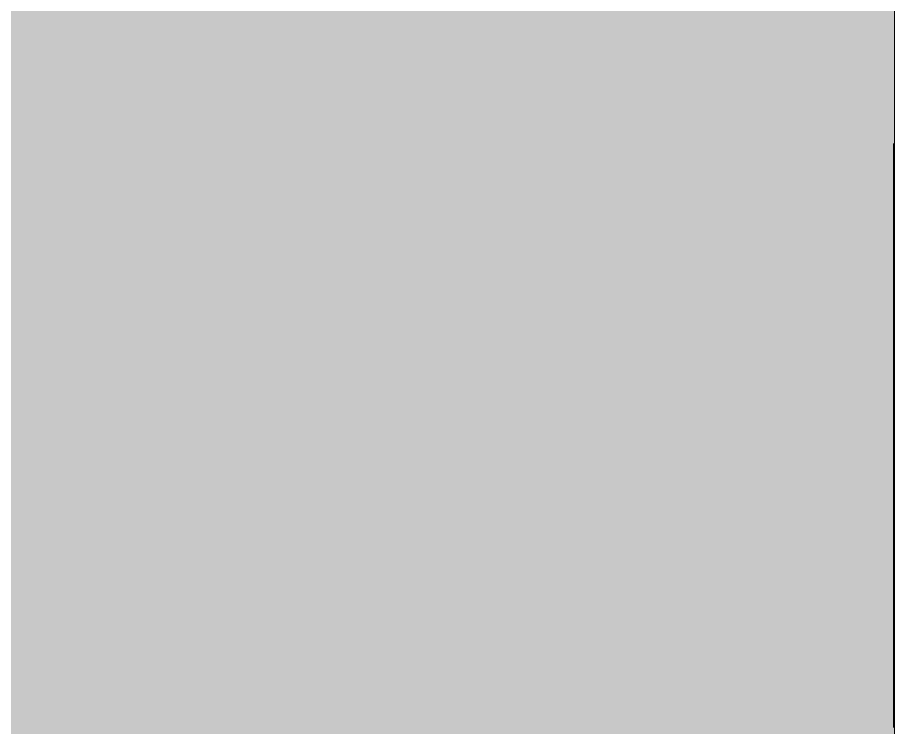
# Model space of a CAD drawing. Header units: millimetres. Extents: x -3817 to 677485, y -22715 to 103890.
# Drawn here: x -312.08 to -305.47, y -19542.74 to -19537.39 of the extents above; entities that cross this region are included whole.
import ezdxf

# ---------------------------------------------------------------- set-up
doc = ezdxf.new("R2010")
doc.units = ezdxf.units.MM
doc.layers.add('PDF _Геометрия', color=7, linetype='Continuous', true_color=0x1d1d1d)
doc.layers.add('PDF _Сплошная заливка', color=7, linetype='Continuous', true_color=0xffffff)

msp = doc.modelspace()

# ---------------------------------------------------------------- hatches: boundary and pattern name
at = {"layer": 'PDF _Сплошная заливка', "transparency": 33554559}
h = msp.add_hatch(color=256, dxfattribs=at)
h.paths.add_polyline_path([(-345.78, -19602.5344), (-305.4665, -19602.5344), (-305.4665, -19522.1436), (-321.3399, -19522.1436), (-321.4108, -19521.6416), (-332.749, -19521.6416), (-332.749, -19522.1436), (-348.7721, -19522.1436), (-348.7721, -19563.087), (-349.087, -19563.087), (-349.087, -19599.7688), (-345.78, -19599.7763), (-345.78, -19601.8635)], flags=0)
h.paths.add_polyline_path([(-332.3553, -19520.4054), (-321.3399, -19520.4054), (-321.4108, -19520.2539), (-332.749, -19520.2539), (-332.749, -19520.4054), (-332.434, -19520.4054)], flags=0)

# ---------------------------------------------------------------- linework, layer by layer
at = {"layer": 'PDF _Геометрия', "color": 253, "lineweight": 9, "true_color": 0xaaaaaa}
msp.add_lwpolyline([(-349.087, -19563.087), (-349.087, -19599.7688), (-345.78, -19599.7688), (-345.78, -19602.5344), (-318.0645, -19602.5344), (-305.4665, -19602.5344), (-305.4665, -19522.1436), (-321.3399, -19522.1436), (-321.3399, -19521.6416)], dxfattribs=at)
at = {"layer": 'PDF _Геометрия', "color": 7, "lineweight": 9}
msp.add_lwpolyline([(-305.4743, -19539.5676), (-305.4743, -19539.6601), (-305.4743, -19539.7535), (-305.4743, -19539.8468), (-305.4743, -19539.9389), (-305.4743, -19540.0287), (-305.4743, -19540.1149), (-305.4743, -19540.1965), (-305.4743, -19540.2725), (-305.4743, -19540.3416), (-305.4743, -19540.4028), (-305.4743, -19540.455), (-305.4743, -19540.4969), (-305.4743, -19540.5275), (-305.4743, -19542.1775), (-305.4743, -19542.1366), (-305.4743, -19542.0741), (-305.4743, -19541.9944), (-305.4743, -19541.902), (-305.4743, -19541.8012), (-305.4743, -19541.6965), (-305.4743, -19541.5923), (-305.4743, -19541.4931), (-305.4743, -19541.4031), (-305.4743, -19541.3268), (-305.4743, -19541.2688), (-305.4743, -19541.2332), (-305.4743, -19541.093), (-305.4743, -19540.9422), (-305.4743, -19540.7836), (-305.4743, -19540.6204), (-305.4743, -19540.4556), (-305.4743, -19540.2923), (-305.4743, -19540.1333), (-305.4743, -19539.982), (-305.4743, -19539.8412), (-305.4743, -19539.714), (-305.4743, -19539.5698), (-305.4743, -19539.4232), (-305.4743, -19539.2761), (-305.4743, -19539.1299), (-305.4743, -19538.9638), (-305.4743, -19538.8135), (-305.4743, -19538.6772), (-305.4743, -19538.5535), (-305.4743, -19538.4406), (-305.4743, -19538.337), (-305.4743, -19538.4406), (-305.4743, -19538.5535), (-305.4743, -19538.6772), (-305.4743, -19538.8135), (-305.4743, -19538.9638), (-305.4743, -19539.1299), (-305.4743, -19539.2761), (-305.4743, -19539.4232), (-305.4743, -19539.5698), (-305.4743, -19539.714), (-305.4743, -19539.8412), (-305.4743, -19539.982), (-305.4743, -19540.1333), (-305.4743, -19540.2923), (-305.4743, -19540.4556), (-305.4743, -19540.6204), (-305.4743, -19540.7836), (-305.4743, -19540.9422), (-305.4743, -19541.093), (-305.4743, -19541.2332), (-305.4743, -19541.2336), (-305.4743, -19541.234), (-305.4743, -19541.2344), (-305.4743, -19541.2348), (-305.4743, -19541.2352), (-305.4743, -19541.2356), (-305.4743, -19541.2361), (-305.4743, -19541.2366), (-305.4743, -19541.237), (-305.4743, -19541.2375), (-305.4743, -19541.2379), (-305.4743, -19541.2384), (-305.4743, -19541.2388), (-305.4743, -19541.2394), (-305.4743, -19541.2399), (-305.4743, -19541.2404), (-305.4743, -19541.2409), (-305.4743, -19541.2414), (-305.4743, -19541.2419), (-305.4743, -19541.2425), (-305.4743, -19541.243), (-305.4743, -19541.2436), (-305.4743, -19541.2441), (-305.4743, -19541.2447), (-305.4743, -19541.2453), (-305.4743, -19541.2458), (-305.4743, -19541.2464), (-305.4743, -19541.247), (-305.4743, -19541.2476), (-305.4743, -19541.2483), (-305.4743, -19541.2488), (-305.4743, -19541.2494), (-305.4743, -19541.2501), (-305.4743, -19541.2507), (-305.4743, -19541.2514), (-305.4743, -19541.252), (-305.4743, -19541.2527), (-305.4743, -19541.2533), (-305.4743, -19541.254), (-305.4743, -19541.2547), (-305.4743, -19541.2554), (-305.4743, -19541.2561), (-305.4743, -19541.2567), (-305.4743, -19541.2574), (-305.4743, -19541.2582), (-305.4743, -19541.2589), (-305.4743, -19541.2596), (-305.4743, -19541.2604), (-305.4743, -19541.2611), (-305.4743, -19541.2618), (-305.4743, -19541.2626), (-305.4743, -19541.2633), (-305.4743, -19541.2641), (-305.4743, -19541.2649), (-305.4743, -19541.2656), (-305.4743, -19541.2664), (-305.4743, -19541.2672), (-305.4743, -19541.268), (-305.4743, -19541.2689), (-305.4743, -19541.2696), (-305.4743, -19541.2705), (-305.4743, -19541.2713), (-305.4743, -19541.2721), (-305.4743, -19541.2729), (-305.4743, -19541.2738), (-305.4743, -19541.2746), (-305.4743, -19541.2755), (-305.4743, -19541.2764), (-305.4743, -19541.2772), (-305.4743, -19541.2781), (-305.4743, -19541.2789), (-305.4743, -19541.2799), (-305.4743, -19541.2807), (-305.4743, -19541.2817), (-305.4743, -19541.2826), (-305.4743, -19541.2835), (-305.4743, -19541.2844), (-305.4743, -19541.2853), (-305.4743, -19541.2862), (-305.4743, -19541.2872), (-305.4743, -19541.2881), (-305.4743, -19541.2891), (-305.4743, -19541.29), (-305.4743, -19541.291), (-305.4743, -19541.292), (-305.4743, -19541.2929), (-305.4743, -19541.2939), (-305.4743, -19541.2949), (-305.4743, -19541.2959), (-305.4743, -19541.2969), (-305.4743, -19541.2978), (-305.4743, -19541.2989), (-305.4743, -19541.2999), (-305.4743, -19541.3009), (-305.4743, -19541.3019), (-305.4743, -19541.303), (-305.4743, -19541.304), (-305.4743, -19541.3051), (-305.4743, -19541.3061), (-305.4743, -19541.3072), (-305.4743, -19541.3082), (-305.4743, -19541.3093), (-305.4743, -19541.3104), (-305.4743, -19541.3114), (-305.4743, -19541.3125), (-305.4743, -19541.3136), (-305.4743, -19541.3147), (-305.4743, -19541.3158), (-305.4743, -19541.3169), (-305.4743, -19541.318), (-305.4743, -19541.3191), (-305.4743, -19541.3202), (-305.4743, -19541.3213), (-305.4743, -19541.3225), (-305.4743, -19541.3236), (-305.4743, -19541.3247), (-305.4743, -19541.3259), (-305.4743, -19541.3271), (-305.4743, -19541.3282), (-305.4743, -19541.3294), (-305.4743, -19541.3306), (-305.4743, -19541.3318), (-305.4743, -19541.3329), (-305.4743, -19541.334), (-305.4743, -19541.3352), (-305.4743, -19541.3364), (-305.4743, -19541.3377), (-305.4743, -19541.3389), (-305.4743, -19541.3401), (-305.4743, -19541.3412), (-305.4743, -19541.3425), (-305.4743, -19541.3437), (-305.4743, -19541.3449), (-305.4743, -19541.3462), (-305.4743, -19541.3474), (-305.4743, -19541.3486), (-305.4743, -19541.3499), (-305.4743, -19541.3512), (-305.4743, -19541.3524), (-305.4743, -19541.3536), (-305.4743, -19541.3549), (-305.4743, -19541.3562), (-305.4743, -19541.3574), (-305.4743, -19541.3587), (-305.4743, -19541.3601), (-305.4743, -19541.3613), (-305.4743, -19541.3626), (-305.4743, -19541.3639), (-305.4743, -19541.3652), (-305.4743, -19541.3665), (-305.4743, -19541.3679), (-305.4743, -19541.3691), (-305.4743, -19541.3705), (-305.4743, -19541.3718), (-305.4743, -19541.3731), (-305.4743, -19541.3745), (-305.4743, -19541.3758), (-305.4743, -19541.3771), (-305.4743, -19541.3785), (-305.4743, -19541.3798), (-305.4743, -19541.3812), (-305.4743, -19541.3825), (-305.4743, -19541.3839), (-305.4743, -19541.3853), (-305.4743, -19541.3867), (-305.4743, -19541.388), (-305.4743, -19541.3894), (-305.4743, -19541.3908), (-305.4743, -19541.3922), (-305.4743, -19541.3936), (-305.4743, -19541.395), (-305.4743, -19541.3964), (-305.4743, -19541.3978), (-305.4743, -19541.3992), (-305.4743, -19541.4006), (-305.4743, -19541.402), (-305.4743, -19541.4035), (-305.4743, -19541.4049), (-305.4743, -19541.4064), (-305.4743, -19541.4078), (-305.4743, -19541.4092), (-305.4743, -19541.4107), (-305.4743, -19541.4121), (-305.4743, -19541.4136), (-305.4743, -19541.415), (-305.4743, -19541.4164), (-305.4743, -19541.4179), (-305.4743, -19541.4193), (-305.4743, -19541.4208), (-305.4743, -19541.4223), (-305.4743, -19541.4238), (-305.4743, -19541.4253), (-305.4743, -19541.4268), (-305.4743, -19541.4282), (-305.4743, -19541.4298), (-305.4743, -19541.4312), (-305.4743, -19541.4327), (-305.4743, -19541.4342), (-305.4743, -19541.4357), (-305.4743, -19541.4372), (-305.4743, -19541.4387), (-305.4743, -19541.4403), (-305.4743, -19541.4418), (-305.4743, -19541.4433), (-305.4743, -19541.4448), (-305.4743, -19541.4464), (-305.4743, -19541.4479), (-305.4743, -19541.4494), (-305.4743, -19541.4509), (-305.4743, -19541.4525), (-305.4743, -19541.454), (-305.4743, -19541.4556), (-305.4743, -19541.4571), (-305.4743, -19541.4587), (-305.4743, -19541.4603), (-305.4743, -19541.4618), (-305.4743, -19541.4633), (-305.4743, -19541.4649), (-305.4743, -19541.4665), (-305.4743, -19541.4681), (-305.4743, -19541.4697), (-305.4743, -19541.4712), (-305.4743, -19541.4728), (-305.4743, -19541.4744), (-305.4743, -19541.476), (-305.4743, -19541.4776), (-305.4743, -19541.4792), (-305.4743, -19541.4808), (-305.4743, -19541.4823), (-305.4743, -19541.4839), (-305.4743, -19541.4855), (-305.4743, -19541.4871), (-305.4743, -19541.4888), (-305.4743, -19541.4904), (-305.4743, -19541.492), (-305.4743, -19541.4936), (-305.4743, -19541.4953), (-305.4743, -19541.4969), (-305.4743, -19541.4985), (-305.4743, -19541.5001), (-305.4743, -19541.5017), (-305.4743, -19541.5034), (-305.4743, -19541.505), (-305.4743, -19541.5066), (-305.4743, -19541.5083), (-305.4743, -19541.5099), (-305.4743, -19541.5116), (-305.4743, -19541.5132), (-305.4743, -19541.5149), (-305.4743, -19541.5166), (-305.4743, -19541.5182), (-305.4743, -19541.5199), (-305.4743, -19541.5216), (-305.4743, -19541.5232), (-305.4743, -19541.5249), (-305.4743, -19541.5265), (-305.4743, -19541.5282), (-305.4743, -19541.5299), (-305.4743, -19541.5316), (-305.4743, -19541.5332), (-305.4743, -19541.5349), (-305.4743, -19541.5366), (-305.4743, -19541.5383), (-305.4743, -19541.54), (-305.4743, -19541.5416), (-305.4743, -19541.5433), (-305.4743, -19541.545), (-305.4743, -19541.5467), (-305.4743, -19541.5484), (-305.4743, -19541.5501), (-305.4743, -19541.5518), (-305.4743, -19541.5535), (-305.4743, -19541.5552), (-305.4743, -19541.5569), (-305.4743, -19541.5586), (-305.4743, -19541.5603), (-305.4743, -19541.562), (-305.4743, -19541.5638), (-305.4743, -19541.5655), (-305.4743, -19541.5672), (-305.4743, -19541.5689), (-305.4743, -19541.5706), (-305.4743, -19541.5723), (-305.4743, -19541.574), (-305.4743, -19541.5757), (-305.4743, -19541.5775), (-305.4743, -19541.5792), (-305.4743, -19541.581), (-305.4743, -19541.5827), (-305.4743, -19541.5844), (-305.4743, -19541.5862), (-305.4743, -19541.5878), (-305.4743, -19541.5896), (-305.4743, -19541.5913), (-305.4743, -19541.5931), (-305.4743, -19541.5948), (-305.4743, -19541.5966), (-305.4743, -19541.5983), (-305.4743, -19541.6001), (-305.4743, -19541.6018), (-305.4743, -19541.6035), (-305.4743, -19541.6053), (-305.4743, -19541.6071), (-305.4743, -19541.6088), (-305.4743, -19541.6106), (-305.4743, -19541.6123), (-305.4743, -19541.614), (-305.4743, -19541.6158), (-305.4743, -19541.6176), (-305.4743, -19541.6193), (-305.4743, -19541.6211), (-305.4743, -19541.6229), (-305.4743, -19541.6246), (-305.4743, -19541.6263), (-305.4743, -19541.6281), (-305.4743, -19541.6299), (-305.4743, -19541.6317), (-305.4743, -19541.6335), (-305.4743, -19541.6352), (-305.4743, -19541.6369), (-305.4743, -19541.6387), (-305.4743, -19541.6405), (-305.4743, -19541.6423), (-305.4743, -19541.6441), (-305.4743, -19541.6458), (-305.4743, -19541.6476), (-305.4743, -19541.6494), (-305.4743, -19541.6512), (-305.4743, -19541.653), (-305.4743, -19541.6546), (-305.4743, -19541.6564), (-305.4743, -19541.6582), (-305.4743, -19541.66), (-305.4743, -19541.6618), (-305.4743, -19541.6635), (-305.4743, -19541.6653), (-305.4743, -19541.6671), (-305.4743, -19541.6689), (-305.4743, -19541.6707), (-305.4743, -19541.6724), (-305.4743, -19541.6742), (-305.4743, -19541.676), (-305.4743, -19541.6778), (-305.4743, -19541.6796), (-305.4743, -19541.6814), (-305.4743, -19541.6831), (-305.4743, -19541.6849), (-305.4743, -19541.6868), (-305.4743, -19541.6886), (-305.4743, -19541.6903), (-305.4743, -19541.6921), (-305.4743, -19541.6939), (-305.4743, -19541.6957), (-305.4743, -19541.6975), (-305.4743, -19541.6992), (-305.4743, -19541.701), (-305.4743, -19541.7028), (-305.4743, -19541.7046), (-305.4743, -19541.7064), (-305.4743, -19541.7081), (-305.4743, -19541.7099), (-305.4743, -19541.7117), (-305.4743, -19541.7135), (-305.4743, -19541.7153), (-305.4743, -19541.7171), (-305.4743, -19541.7189), (-305.4743, -19541.7207), (-305.4743, -19541.7225), (-305.4743, -19541.7242), (-305.4743, -19541.726), (-305.4743, -19541.7278), (-305.4743, -19541.7296), (-305.4743, -19541.7314), (-305.4743, -19541.7331), (-305.4743, -19541.7349), (-305.4743, -19541.7367), (-305.4743, -19541.7385), (-305.4743, -19541.7403), (-305.4743, -19541.742), (-305.4743, -19541.7438), (-305.4743, -19541.7456), (-305.4743, -19541.7474), (-305.4743, -19541.7492), (-305.4743, -19541.7509), (-305.4743, -19541.7527), (-305.4743, -19541.7545), (-305.4743, -19541.7563), (-305.4743, -19541.7581), (-305.4743, -19541.7598), (-305.4743, -19541.7616), (-305.4743, -19541.7634), (-305.4743, -19541.7652), (-305.4743, -19541.767), (-305.4743, -19541.7687), (-305.4743, -19541.7705), (-305.4743, -19541.7722), (-305.4743, -19541.774), (-305.4743, -19541.7758), (-305.4743, -19541.7776), (-305.4743, -19541.7793), (-305.4743, -19541.7811), (-305.4743, -19541.7829), (-305.4743, -19541.7847), (-305.4743, -19541.7864), (-305.4743, -19541.7882), (-305.4743, -19541.7899), (-305.4743, -19541.7917), (-305.4743, -19541.7935), (-305.4743, -19541.7952), (-305.4743, -19541.797), (-305.4743, -19541.7988), (-305.4743, -19541.8005), (-305.4743, -19541.8022), (-305.4743, -19541.804), (-305.4743, -19541.8058), (-305.4743, -19541.8075), (-305.4743, -19541.8093), (-305.4743, -19541.8111), (-305.4743, -19541.8127), (-305.4743, -19541.8145), (-305.4743, -19541.8162), (-305.4743, -19541.818), (-305.4743, -19541.8198), (-305.4743, -19541.8215), (-305.4743, -19541.8233), (-305.4743, -19541.825), (-305.4743, -19541.8267), (-305.4743, -19541.8284), (-305.4743, -19541.8302), (-305.4743, -19541.8319), (-305.4743, -19541.8336), (-305.4743, -19541.8354), (-305.4743, -19541.8371), (-305.4743, -19541.8389), (-305.4743, -19541.8406), (-305.4743, -19541.8422), (-305.4743, -19541.844), (-305.4743, -19541.8457), (-305.4743, -19541.8474), (-305.4743, -19541.8491), (-305.4743, -19541.8509), (-305.4743, -19541.8526), (-305.4743, -19541.8543), (-305.4743, -19541.856), (-305.4743, -19541.8577), (-305.4743, -19541.8595), (-305.4743, -19541.8611), (-305.4743, -19541.8628), (-305.4743, -19541.8645), (-305.4743, -19541.8662), (-305.4743, -19541.8679), (-305.4743, -19541.8696), (-305.4743, -19541.8713), (-305.4743, -19541.873), (-305.4743, -19541.8747), (-305.4743, -19541.8764), (-305.4743, -19541.8781), (-305.4743, -19541.8797), (-305.4743, -19541.8814), (-305.4743, -19541.8831), (-305.4743, -19541.8848), (-305.4743, -19541.8865), (-305.4743, -19541.8881), (-305.4743, -19541.8898), (-305.4743, -19541.8915), (-305.4743, -19541.8931), (-305.4743, -19541.8948), (-305.4743, -19541.8965), (-305.4743, -19541.8981), (-305.4743, -19541.8998), (-305.4743, -19541.9014), (-305.4743, -19541.9031), (-305.4743, -19541.9047), (-305.4743, -19541.9064), (-305.4743, -19541.908), (-305.4743, -19541.9096), (-305.4743, -19541.9113), (-305.4743, -19541.9129), (-305.4743, -19541.9146), (-305.4743, -19541.9162), (-305.4743, -19541.9179), (-305.4743, -19541.9195), (-305.4743, -19541.9211), (-305.4743, -19541.9227), (-305.4743, -19541.9243), (-305.4743, -19541.9259), (-305.4743, -19541.9275), (-305.4743, -19541.9291), (-305.4743, -19541.9307), (-305.4743, -19541.9324), (-305.4743, -19541.934), (-305.4743, -19541.9356), (-305.4743, -19541.9372), (-305.4743, -19541.9388), (-305.4743, -19541.9403), (-305.4743, -19541.9419), (-305.4743, -19541.9435), (-305.4743, -19541.9451), (-305.4743, -19541.9467), (-305.4743, -19541.9483), (-305.4743, -19541.9498), (-305.4743, -19541.9514), (-305.4743, -19541.953), (-305.4743, -19541.9546), (-305.4743, -19541.9561), (-305.4743, -19541.9576), (-305.4743, -19541.9592), (-305.4743, -19541.9608), (-305.4743, -19541.9623), (-305.4743, -19541.9639), (-305.4743, -19541.9654), (-305.4743, -19541.9669), (-305.4743, -19541.9685), (-305.4743, -19541.97), (-305.4743, -19541.9715), (-305.4743, -19541.973), (-305.4743, -19541.9746), (-305.4743, -19541.9761), (-305.4743, -19541.9776), (-305.4743, -19541.9792), (-305.4743, -19541.9806), (-305.4743, -19541.9821), (-305.4743, -19541.9836), (-305.4743, -19541.9851), (-305.4743, -19541.9866), (-305.4743, -19541.9881), (-305.4743, -19541.9896), (-305.4743, -19541.9911), (-305.4743, -19541.9925), (-305.4743, -19541.9941), (-305.4743, -19541.9955), (-305.4743, -19541.997), (-305.4743, -19541.9985), (-305.4743, -19541.9999), (-305.4743, -19542.0014), (-305.4743, -19542.0028), (-305.4743, -19542.0042), (-305.4743, -19542.0057), (-305.4743, -19542.0071), (-305.4743, -19542.0086), (-305.4743, -19542.01), (-305.4743, -19542.0114), (-305.4743, -19542.0129), (-305.4743, -19542.0143), (-305.4743, -19542.0157), (-305.4743, -19542.0171), (-305.4743, -19542.0186), (-305.4743, -19542.0199), (-305.4743, -19542.0214), (-305.4743, -19542.0227), (-305.4743, -19542.0242), (-305.4743, -19542.0255), (-305.4743, -19542.027), (-305.4743, -19542.0283), (-305.4743, -19542.0297), (-305.4743, -19542.031), (-305.4743, -19542.0324), (-305.4743, -19542.0338), (-305.4743, -19542.0352), (-305.4743, -19542.0365), (-305.4743, -19542.0379), (-305.4743, -19542.0392), (-305.4743, -19542.0405), (-305.4743, -19542.0419), (-305.4743, -19542.0432), (-305.4743, -19542.0445), (-305.4743, -19542.0459), (-305.4743, -19542.0472), (-305.4743, -19542.0485), (-305.4743, -19542.0499), (-305.4743, -19542.0511), (-305.4743, -19542.0525), (-305.4743, -19542.0537), (-305.4743, -19542.055), (-305.4743, -19542.0563), (-305.4743, -19542.0576), (-305.4743, -19542.0589), (-305.4743, -19542.0602), (-305.4743, -19542.0615), (-305.4743, -19542.0627), (-305.4743, -19542.0639), (-305.4743, -19542.0652), (-305.4743, -19542.0665), (-305.4743, -19542.0677), (-305.4743, -19542.0689), (-305.4743, -19542.0702), (-305.4743, -19542.0715), (-305.4743, -19542.0727), (-305.4743, -19542.0738), (-305.4743, -19542.0751), (-305.4743, -19542.0763), (-305.4743, -19542.0775), (-305.4743, -19542.0788), (-305.4743, -19542.0799), (-305.4743, -19542.0811), (-305.4743, -19542.0823), (-305.4743, -19542.0835), (-305.4743, -19542.0847), (-305.4743, -19542.0858), (-305.4743, -19542.087), (-305.4743, -19542.0882), (-305.4743, -19542.0893), (-305.4743, -19542.0905), (-305.4743, -19542.0916), (-305.4743, -19542.0927), (-305.4743, -19542.0938), (-305.4743, -19542.095), (-305.4743, -19542.0961), (-305.4743, -19542.0972), (-305.4743, -19542.0983), (-305.4743, -19542.0994), (-305.4743, -19542.1005), (-305.4743, -19542.1016), (-305.4743, -19542.1027), (-305.4743, -19542.1038), (-305.4743, -19542.105), (-305.4743, -19542.1061), (-305.4743, -19542.1071), (-305.4743, -19542.1082), (-305.4743, -19542.1092), (-305.4743, -19542.1103), (-305.4743, -19542.1113), (-305.4743, -19542.1123), (-305.4743, -19542.1134), (-305.4743, -19542.1144), (-305.4743, -19542.1155), (-305.4743, -19542.1165), (-305.4743, -19542.1175), (-305.4743, -19542.1185), (-305.4743, -19542.1195), (-305.4743, -19542.1205), (-305.4743, -19542.1215), (-305.4743, -19542.1225), (-305.4743, -19542.1234), (-305.4743, -19542.1244), (-305.4743, -19542.1254), (-305.4743, -19542.1263), (-305.4743, -19542.1273), (-305.4743, -19542.1283), (-305.4743, -19542.1292), (-305.4743, -19542.1301), (-305.4743, -19542.1311), (-305.4743, -19542.132), (-305.4743, -19542.1329), (-305.4743, -19542.1339), (-305.4743, -19542.1347), (-305.4743, -19542.1356), (-305.4743, -19542.1365), (-305.4743, -19542.1374), (-305.4743, -19542.1383), (-305.4743, -19542.1392), (-305.4743, -19542.14), (-305.4743, -19542.1409), (-305.4743, -19542.1417), (-305.4743, -19542.1426), (-305.4743, -19542.1434), (-305.4743, -19542.1443), (-305.4743, -19542.1451), (-305.4743, -19542.146), (-305.4743, -19542.1467), (-305.4743, -19542.1476), (-305.4743, -19542.1484), (-305.4743, -19542.1492), (-305.4743, -19542.15), (-305.4743, -19542.1507), (-305.4743, -19542.1516), (-305.4743, -19542.1523), (-305.4743, -19542.1531), (-305.4743, -19542.1539), (-305.4743, -19542.1545), (-305.4743, -19542.1553), (-305.4743, -19542.1561), (-305.4743, -19542.1568), (-305.4743, -19542.1575), (-305.4743, -19542.1583), (-305.4743, -19542.159), (-305.4743, -19542.1596), (-305.4743, -19542.1604), (-305.4743, -19542.1611), (-305.4743, -19542.1617), (-305.4743, -19542.1624), (-305.4743, -19542.1631), (-305.4743, -19542.1638), (-305.4743, -19542.1644), (-305.4743, -19542.1651), (-305.4743, -19542.1657), (-305.4743, -19542.1663), (-305.4743, -19542.167), (-305.4743, -19542.1676), (-305.4743, -19542.1682), (-305.4743, -19542.1688), (-305.4743, -19542.1694), (-305.4743, -19542.17), (-305.4743, -19542.1706), (-305.4743, -19542.1712), (-305.4743, -19542.1718), (-305.4743, -19542.1723), (-305.4743, -19542.1729), (-305.4743, -19542.1734), (-305.4743, -19542.174), (-305.4743, -19542.1745), (-305.4743, -19542.1751), (-305.4743, -19542.1756), (-305.4743, -19542.1761), (-305.4743, -19542.1766), (-305.4743, -19542.1771), (-305.4743, -19542.1775), (-305.4743, -19542.178), (-305.4743, -19542.1785), (-305.4743, -19542.1791), (-305.4743, -19542.1796), (-305.4743, -19542.1801), (-305.4743, -19542.1807), (-305.4743, -19542.1812), (-305.4743, -19542.1817), (-305.4743, -19542.1822), (-305.4743, -19542.1827), (-305.4743, -19542.1832), (-305.4743, -19542.1837), (-305.4743, -19542.1842), (-305.4743, -19542.1848), (-305.4743, -19542.1853), (-305.4743, -19542.1858), (-305.4743, -19542.1863), (-305.4743, -19542.1868), (-305.4743, -19542.1873), (-305.4743, -19542.1879), (-305.4743, -19542.1884), (-305.4743, -19542.1889), (-305.4743, -19542.1895), (-305.4743, -19542.19), (-305.4743, -19542.1905), (-305.4743, -19542.191), (-305.4743, -19542.1915), (-305.4743, -19542.192), (-305.4743, -19542.1926), (-305.4743, -19542.1931), (-305.4743, -19542.1936), (-305.4743, -19542.1941), (-305.4743, -19542.1946), (-305.4743, -19542.1951), (-305.4743, -19542.1957), (-305.4743, -19542.1962), (-305.4743, -19542.1968), (-305.4743, -19542.1973), (-305.4743, -19542.1978), (-305.4743, -19542.1984), (-305.4743, -19542.1989), (-305.4743, -19542.1994), (-305.4743, -19542.1999), (-305.4743, -19542.2004), (-305.4743, -19542.201), (-305.4743, -19542.2015), (-305.4743, -19542.202), (-305.4743, -19542.2025), (-305.4743, -19542.203), (-305.4743, -19542.2036), (-305.4743, -19542.2041), (-305.4743, -19542.2046), (-305.4743, -19542.2052), (-305.4743, -19542.2057), (-305.4743, -19542.2063), (-305.4743, -19542.2068), (-305.4743, -19542.2073), (-305.4743, -19542.2079), (-305.4743, -19542.2084), (-305.4743, -19542.2089), (-305.4743, -19542.2094), (-305.4743, -19542.21), (-305.4743, -19542.2105), (-305.4743, -19542.211), (-305.4743, -19542.2116), (-305.4743, -19542.2121), (-305.4743, -19542.2126), (-305.4743, -19542.2131), (-305.4743, -19542.2137), (-305.4743, -19542.2142), (-305.4743, -19542.2147), (-305.4743, -19542.2153), (-305.4743, -19542.2158), (-305.4743, -19542.2163), (-305.4743, -19542.2169), (-305.4743, -19542.2174), (-305.4743, -19542.218), (-305.4743, -19542.2185), (-305.4743, -19542.2191), (-305.4743, -19542.2196), (-305.4743, -19542.2201), (-305.4743, -19542.2207), (-305.4743, -19542.2212), (-305.4743, -19542.2217), (-305.4743, -19542.2223), (-305.4743, -19542.2228), (-305.4743, -19542.2233), (-305.4743, -19542.2239), (-305.4743, -19542.2244), (-305.4743, -19542.2249), (-305.4743, -19542.2255), (-305.4743, -19542.226), (-305.4743, -19542.2266), (-305.4743, -19542.2271), (-305.4743, -19542.2276), (-305.4743, -19542.2282), (-305.4743, -19542.2287), (-305.4743, -19542.2292), (-305.4743, -19542.2298), (-305.4743, -19542.2303), (-305.4743, -19542.2309), (-305.4743, -19542.2314), (-305.4743, -19542.2319), (-305.4743, -19542.2325), (-305.4743, -19542.233), (-305.4743, -19542.2335), (-305.4743, -19542.2341), (-305.4743, -19542.2347), (-305.4743, -19542.2352), (-305.4743, -19542.2358), (-305.4743, -19542.2363), (-305.4743, -19542.2369), (-305.4743, -19542.2374), (-305.4743, -19542.238), (-305.4743, -19542.2385), (-305.4743, -19542.2391), (-305.4743, -19542.2396), (-305.4743, -19542.2401), (-305.4743, -19542.2407), (-305.4743, -19542.2412), (-305.4743, -19542.2418), (-305.4743, -19542.2423), (-305.4743, -19542.2429), (-305.4743, -19542.2434), (-305.4743, -19542.2439), (-305.4743, -19542.2445), (-305.4743, -19542.245), (-305.4743, -19542.2456), (-305.4743, -19542.2461), (-305.4743, -19542.2467), (-305.4743, -19542.2472), (-305.4743, -19542.2478), (-305.4743, -19542.2483), (-305.4743, -19542.2489), (-305.4743, -19542.2494), (-305.4743, -19542.2499), (-305.4743, -19542.2505), (-305.4743, -19542.251), (-305.4743, -19542.2516), (-305.4743, -19542.2521), (-305.4743, -19542.2527), (-305.4743, -19542.2532), (-305.4743, -19542.2538), (-305.4743, -19542.2543), (-305.4743, -19542.2549), (-305.4743, -19542.2554), (-305.4743, -19542.256), (-305.4743, -19542.2565), (-305.4743, -19542.2571), (-305.4743, -19542.2576), (-305.4743, -19542.2582), (-305.4743, -19542.2587), (-305.4743, -19542.2593), (-305.4743, -19542.2598), (-305.4743, -19542.2604), (-305.4743, -19542.2609), (-305.4743, -19542.2615), (-305.4743, -19542.262), (-305.4743, -19542.2626), (-305.4743, -19542.2631), (-305.4743, -19542.2637), (-305.4743, -19542.2642), (-305.4743, -19542.2648), (-305.4743, -19542.2653), (-305.4743, -19542.2659), (-305.4743, -19542.2665), (-305.4743, -19542.267), (-305.4743, -19542.2676), (-305.4743, -19542.2681), (-305.4743, -19542.2687), (-305.4743, -19542.2692), (-305.4743, -19542.2698), (-305.4743, -19542.2703), (-305.4743, -19542.2709), (-305.4743, -19542.2714), (-305.4743, -19542.272), (-305.4743, -19542.2726), (-305.4743, -19542.2731), (-305.4743, -19542.2737), (-305.4743, -19542.2742), (-305.4743, -19542.2748), (-305.4743, -19542.2753), (-305.4743, -19542.2759), (-305.4743, -19542.2764), (-305.4743, -19542.277), (-305.4743, -19542.2776), (-305.4743, -19542.2781), (-305.4743, -19542.2787), (-305.4743, -19542.2792), (-305.4743, -19542.2798), (-305.4743, -19542.2803), (-305.4743, -19542.2809), (-305.4743, -19542.2815), (-305.4743, -19542.282), (-305.4743, -19542.2826), (-305.4743, -19542.2831), (-305.4743, -19542.2837), (-305.4743, -19542.2842), (-305.4743, -19542.2848), (-305.4743, -19542.2854), (-305.4743, -19542.2859), (-305.4743, -19542.2865), (-305.4743, -19542.287), (-305.4743, -19542.2876), (-305.4743, -19542.2882), (-305.4743, -19542.2887), (-305.4743, -19542.2893), (-305.4743, -19542.2898), (-305.4743, -19542.2904), (-305.4743, -19542.291), (-305.4743, -19542.2915), (-305.4743, -19542.2921), (-305.4743, -19542.2926), (-305.4743, -19542.2932), (-305.4743, -19542.2938), (-305.4743, -19542.2943), (-305.4743, -19542.2949), (-305.4743, -19542.2955), (-305.4743, -19542.296), (-305.4743, -19542.2966), (-305.4743, -19542.2971), (-305.4743, -19542.2977), (-305.4743, -19542.2983), (-305.4743, -19542.2988), (-305.4743, -19542.2994), (-305.4743, -19542.3), (-305.4743, -19542.3005), (-305.4743, -19542.3011), (-305.4743, -19542.3016), (-305.4743, -19542.3022), (-305.4743, -19542.3028), (-305.4743, -19542.3033), (-305.4743, -19542.3039), (-305.4743, -19542.3045), (-305.4743, -19542.305), (-305.4743, -19542.3056), (-305.4743, -19542.3062), (-305.4743, -19542.3067), (-305.4743, -19542.3073), (-305.4743, -19542.3078), (-305.4743, -19542.3084), (-305.4743, -19542.309), (-305.4743, -19542.3095), (-305.4743, -19542.3101), (-305.4743, -19542.3107), (-305.4743, -19542.3112), (-305.4743, -19542.3118), (-305.4743, -19542.3124), (-305.4743, -19542.3129), (-305.4743, -19542.3135), (-305.4743, -19542.3141), (-305.4743, -19542.3146), (-305.4743, -19542.3152), (-305.4743, -19542.3158), (-305.4743, -19542.3163), (-305.4743, -19542.3169), (-305.4743, -19542.3175), (-305.4743, -19542.318), (-305.4743, -19542.3186), (-305.4743, -19542.3192), (-305.4743, -19542.3197), (-305.4743, -19542.3203), (-305.4743, -19542.3209), (-305.4743, -19542.3214), (-305.4743, -19542.322), (-305.4743, -19542.3226), (-305.4743, -19542.3231), (-305.4743, -19542.3237), (-305.4743, -19542.3243), (-305.4743, -19542.3248), (-305.4743, -19542.3254), (-305.4743, -19542.3259), (-305.4743, -19542.3265), (-305.4743, -19542.3271), (-305.4743, -19542.3276), (-305.4743, -19542.3282), (-305.4743, -19542.3287), (-305.4743, -19542.3293), (-305.4743, -19542.3298), (-305.4743, -19542.3304), (-305.4743, -19542.331), (-305.4743, -19542.3315), (-305.4743, -19542.3321), (-305.4743, -19542.3327), (-305.4743, -19542.3332), (-305.4743, -19542.3338), (-305.4743, -19542.3344), (-305.4743, -19542.3349), (-305.4743, -19542.3355), (-305.4743, -19542.3361), (-305.4743, -19542.3366), (-305.4743, -19542.3372), (-305.4743, -19542.3378), (-305.4743, -19542.3384), (-305.4743, -19542.3389), (-305.4743, -19542.3395), (-305.4743, -19542.3401), (-305.4743, -19542.3406), (-305.4743, -19542.3412), (-305.4743, -19542.3418), (-305.4743, -19542.3423), (-305.4743, -19542.3429), (-305.4743, -19542.3435), (-305.4743, -19542.344), (-305.4743, -19542.3446), (-305.4743, -19542.3452), (-305.4743, -19542.3457), (-305.4743, -19542.3463), (-305.4743, -19542.3469), (-305.4743, -19542.3475), (-305.4743, -19542.348), (-305.4743, -19542.3486), (-305.4743, -19542.3492), (-305.4743, -19542.3497), (-305.4743, -19542.3503), (-305.4743, -19542.3509), (-305.4743, -19542.3514), (-305.4743, -19542.352), (-305.4743, -19542.3526), (-305.4743, -19542.3531), (-305.4743, -19542.3537), (-305.4743, -19542.3543), (-305.4743, -19542.3549), (-305.4743, -19542.3554), (-305.4743, -19542.356), (-305.4743, -19542.3566), (-305.4743, -19542.3571), (-305.4743, -19542.3577), (-305.4743, -19542.3582), (-305.4743, -19542.3588), (-305.4743, -19542.3593), (-305.4743, -19542.3599), (-305.4743, -19542.3605), (-305.4743, -19542.361), (-305.4743, -19542.3616), (-305.4743, -19542.3622), (-305.4743, -19542.3627), (-305.4743, -19542.3633), (-305.4743, -19542.3639), (-305.4743, -19542.3644), (-305.4743, -19542.365), (-305.4743, -19542.3656), (-305.4743, -19542.3662), (-305.4743, -19542.3667), (-305.4743, -19542.3673), (-305.4743, -19542.3679), (-305.4743, -19542.3684), (-305.4743, -19542.369), (-305.4743, -19542.3696), (-305.4743, -19542.3701), (-305.4743, -19542.3707), (-305.4743, -19542.3713), (-305.4743, -19542.3718), (-305.4743, -19542.3724), (-305.4743, -19542.373), (-305.4743, -19542.3736), (-305.4743, -19542.3741), (-305.4743, -19542.3747), (-305.4743, -19542.3753), (-305.4743, -19542.3758), (-305.4743, -19542.3764), (-305.4743, -19542.377), (-305.4743, -19542.3775), (-305.4743, -19542.3781), (-305.4743, -19542.3787), (-305.4743, -19542.3793), (-305.4743, -19542.3798), (-305.4743, -19542.3804), (-305.4743, -19542.381), (-305.4743, -19542.3815), (-305.4743, -19542.3821), (-305.4743, -19542.3827), (-305.4743, -19542.3832), (-305.4743, -19542.3838), (-305.4743, -19542.3844), (-305.4743, -19542.3849), (-305.4743, -19542.3855), (-305.4743, -19542.3861), (-305.4743, -19542.3866), (-305.4743, -19542.3872), (-305.4743, -19542.3877), (-305.4743, -19542.3883), (-305.4743, -19542.3888), (-305.4743, -19542.3894), (-305.4743, -19542.39), (-305.4743, -19542.3905), (-305.4743, -19542.3911), (-305.4743, -19542.3917), (-305.4743, -19542.3922), (-305.4743, -19542.3928), (-305.4743, -19542.3934), (-305.4743, -19542.3939), (-305.4743, -19542.3945), (-305.4743, -19542.3951), (-305.4743, -19542.3956), (-305.4743, -19542.3962), (-305.4743, -19542.3968), (-305.4743, -19542.3973), (-305.4743, -19542.3979), (-305.4743, -19542.3985), (-305.4743, -19542.399), (-305.4743, -19542.3996), (-305.4743, -19542.4002), (-305.4743, -19542.4007), (-305.4743, -19542.4013), (-305.4743, -19542.4019), (-305.4743, -19542.4024), (-305.4743, -19542.403), (-305.4743, -19542.4036), (-305.4743, -19542.4042), (-305.4743, -19542.4047), (-305.4743, -19542.4053), (-305.4743, -19542.4058), (-305.4743, -19542.4064), (-305.4743, -19542.407), (-305.4743, -19542.4075), (-305.4743, -19542.4081), (-305.4743, -19542.4087), (-305.4743, -19542.4092), (-305.4743, -19542.4098), (-305.4743, -19542.4104), (-305.4743, -19542.4109), (-305.4743, -19542.4115), (-305.4743, -19542.4121), (-305.4743, -19542.4126), (-305.4743, -19542.4132), (-305.4743, -19542.4138), (-305.4743, -19542.4143), (-305.4743, -19542.4149), (-305.4743, -19542.4155), (-305.4743, -19542.416), (-305.4743, -19542.4166), (-305.4743, -19542.4172), (-305.4743, -19542.4177), (-305.4743, -19542.4183), (-305.4743, -19542.4189), (-305.4743, -19542.4194), (-305.4743, -19542.42), (-305.4743, -19542.4205), (-305.4743, -19542.4211), (-305.4743, -19542.4217), (-305.4743, -19542.4222), (-305.4743, -19542.4228), (-305.4743, -19542.4234), (-305.4743, -19542.4239), (-305.4743, -19542.4245), (-305.4743, -19542.425), (-305.4743, -19542.4256), (-305.4743, -19542.4261), (-305.4743, -19542.4267), (-305.4743, -19542.4273), (-305.4743, -19542.4278), (-305.4743, -19542.4284), (-305.4743, -19542.4289), (-305.4743, -19542.4295), (-305.4743, -19542.43), (-305.4743, -19542.4306), (-305.4743, -19542.4312), (-305.4743, -19542.4317), (-305.4743, -19542.4323), (-305.4743, -19542.4328), (-305.4743, -19542.4334), (-305.4743, -19542.4339), (-305.4743, -19542.4345), (-305.4743, -19542.4351), (-305.4743, -19542.4356), (-305.4743, -19542.4362), (-305.4743, -19542.4367), (-305.4743, -19542.4373), (-305.4743, -19542.4379), (-305.4743, -19542.4384), (-305.4743, -19542.439), (-305.4743, -19542.4395), (-305.4743, -19542.4401), (-305.4743, -19542.4407), (-305.4743, -19542.4412), (-305.4743, -19542.4418), (-305.4743, -19542.4423), (-305.4743, -19542.4429), (-305.4743, -19542.4435), (-305.4743, -19542.444), (-305.4743, -19542.4446), (-305.4743, -19542.4451), (-305.4743, -19542.4457), (-305.4743, -19542.4462), (-305.4743, -19542.4468), (-305.4743, -19542.4474), (-305.4743, -19542.4479), (-305.4743, -19542.4485), (-305.4743, -19542.449), (-305.4743, -19542.4496), (-305.4743, -19542.4501), (-305.4743, -19542.4507), (-305.4743, -19542.4513), (-305.4743, -19542.4518), (-305.4743, -19542.4524), (-305.4743, -19542.4529), (-305.4743, -19542.4535), (-305.4743, -19542.454), (-305.4743, -19542.4546), (-305.4743, -19542.4551), (-305.4743, -19542.4557), (-305.4743, -19542.4562), (-305.4743, -19542.4568), (-305.4743, -19542.4574), (-305.4743, -19542.4579), (-305.4743, -19542.4585), (-305.4743, -19542.459), (-305.4743, -19542.4596), (-305.4743, -19542.4601), (-305.4743, -19542.4607), (-305.4743, -19542.4612), (-305.4743, -19542.4618), (-305.4743, -19542.4623), (-305.4743, -19542.4629), (-305.4743, -19542.4634), (-305.4743, -19542.464), (-305.4743, -19542.4646), (-305.4743, -19542.4651), (-305.4743, -19542.4657), (-305.4743, -19542.4662), (-305.4743, -19542.4668), (-305.4743, -19542.4673), (-305.4743, -19542.4679), (-305.4743, -19542.4684), (-305.4743, -19542.469), (-305.4743, -19542.4696), (-305.4743, -19542.4701), (-305.4743, -19542.4707), (-305.4743, -19542.4712), (-305.4743, -19542.4718), (-305.4743, -19542.4723), (-305.4743, -19542.4729), (-305.4743, -19542.4734), (-305.4743, -19542.474), (-305.4743, -19542.4745), (-305.4743, -19542.4751), (-305.4743, -19542.4756), (-305.4743, -19542.4762), (-305.4743, -19542.4767), (-305.4743, -19542.4773), (-305.4743, -19542.4778), (-305.4743, -19542.4784), (-305.4743, -19542.4789), (-305.4743, -19542.4794), (-305.4743, -19542.48), (-305.4743, -19542.4805), (-305.4743, -19542.4811), (-305.4743, -19542.4816), (-305.4743, -19542.4822), (-305.4743, -19542.4827), (-305.4743, -19542.4833), (-305.4743, -19542.4838), (-305.4743, -19542.4843), (-305.4743, -19542.4849), (-305.4743, -19542.4854), (-305.4743, -19542.486), (-305.4743, -19542.4865), (-305.4743, -19542.4871), (-305.4743, -19542.4876), (-305.4743, -19542.4881), (-305.4743, -19542.4887), (-305.4743, -19542.4892), (-305.4743, -19542.4898), (-305.4743, -19542.4903), (-305.4743, -19542.4908), (-305.4743, -19542.4914), (-305.4743, -19542.4919), (-305.4743, -19542.4925), (-305.4743, -19542.493), (-305.4743, -19542.4935), (-305.4743, -19542.4941), (-305.4743, -19542.4946), (-305.4743, -19542.4952), (-305.4743, -19542.4957), (-305.4743, -19542.4963), (-305.4743, -19542.4968), (-305.4743, -19542.4974), (-305.4743, -19542.4979), (-305.4743, -19542.4985), (-305.4743, -19542.499), (-305.4743, -19542.4996), (-305.4743, -19542.5001), (-305.4743, -19542.5006), (-305.4743, -19542.5012), (-305.4743, -19542.5017), (-305.4743, -19542.5022), (-305.4743, -19542.5028), (-305.4743, -19542.5033), (-305.4743, -19542.5038), (-305.4743, -19542.5044), (-305.4743, -19542.5049), (-305.4743, -19542.5054), (-305.4743, -19542.506), (-305.4743, -19542.5065), (-305.4743, -19542.507), (-305.4743, -19542.5076), (-305.4743, -19542.5081), (-305.4743, -19542.5086), (-305.4743, -19542.5092), (-305.4743, -19542.5097), (-305.4743, -19542.5102), (-305.4743, -19542.5108), (-305.4743, -19542.5113), (-305.4743, -19542.5119), (-305.4743, -19542.5124), (-305.4743, -19542.513), (-305.4743, -19542.5135), (-305.4743, -19542.514), (-305.4743, -19542.5145), (-305.4743, -19542.5151), (-305.4743, -19542.5156), (-305.4743, -19542.5161), (-305.4743, -19542.5167), (-305.4743, -19542.5172), (-305.4743, -19542.5177), (-305.4743, -19542.5182), (-305.4743, -19542.5188), (-305.4743, -19542.5193), (-305.4743, -19542.5198), (-305.4743, -19542.5203), (-305.4743, -19542.5209), (-305.4743, -19542.5214), (-305.4743, -19542.5219), (-305.4743, -19542.5224), (-305.4743, -19542.523), (-305.4743, -19542.5236), (-305.4743, -19542.5241), (-305.4743, -19542.5246), (-305.4743, -19542.5251), (-305.4743, -19542.5257), (-305.4743, -19542.5262), (-305.4743, -19542.5267), (-305.4743, -19542.5272), (-305.4743, -19542.5277), (-305.4743, -19542.5283), (-305.4743, -19542.5288), (-305.4743, -19542.5293), (-305.4743, -19542.5298), (-305.4743, -19542.5303), (-305.4743, -19542.5309), (-305.4743, -19542.5314), (-305.4743, -19542.5319), (-305.4743, -19542.5325), (-305.4743, -19542.533), (-305.4743, -19542.5335), (-305.4743, -19542.5341), (-305.4743, -19542.5346), (-305.4743, -19542.5351), (-305.4743, -19542.5356), (-305.4743, -19542.5361), (-305.4743, -19542.5366), (-305.4743, -19542.5371), (-305.4743, -19542.5377), (-305.4743, -19542.5382), (-305.4743, -19542.5387), (-305.4743, -19542.5392), (-305.4743, -19542.5397), (-305.4743, -19542.5403), (-305.4743, -19542.5408), (-305.4743, -19542.5413), (-305.4743, -19542.5418), (-305.4743, -19542.5424), (-305.4743, -19542.5429), (-305.4743, -19542.5434), (-305.4743, -19542.5439), (-305.4743, -19542.5444), (-305.4743, -19542.5449), (-305.4743, -19542.5454), (-305.4743, -19542.5459), (-305.4743, -19542.5464), (-305.4743, -19542.5469), (-305.4743, -19542.5475), (-305.4743, -19542.548), (-305.4743, -19542.5485), (-305.4743, -19542.5491), (-305.4743, -19542.5496), (-305.4743, -19542.5501), (-305.4743, -19542.5506), (-305.4743, -19542.5511), (-305.4743, -19542.5516), (-305.4743, -19542.5521), (-305.4743, -19542.5526), (-305.4743, -19542.5531), (-305.4743, -19542.5536), (-305.4743, -19542.5542), (-305.4743, -19542.5547), (-305.4743, -19542.5552), (-305.4743, -19542.5557), (-305.4743, -19542.5562), (-305.4743, -19542.5567), (-305.4743, -19542.5572), (-305.4743, -19542.5577), (-305.4743, -19542.5582), (-305.4743, -19542.5587), (-305.4743, -19542.5592), (-305.4743, -19542.5597), (-305.4743, -19542.5603), (-305.4743, -19542.5608), (-305.4743, -19542.5613), (-305.4743, -19542.5618), (-305.4743, -19542.5623), (-305.4743, -19542.5627), (-305.4743, -19542.5632), (-305.4743, -19542.5637), (-305.4743, -19542.5642), (-305.4743, -19542.5647), (-305.4743, -19542.5653), (-305.4743, -19542.5658), (-305.4743, -19542.5663), (-305.4743, -19542.5668), (-305.4743, -19542.5673), (-305.4743, -19542.5678), (-305.4743, -19542.5683), (-305.4743, -19542.5687), (-305.4743, -19542.5692), (-305.4743, -19542.5698), (-305.4743, -19542.5703), (-305.4743, -19542.5708), (-305.4743, -19542.5713), (-305.4743, -19542.5718), (-305.4743, -19542.5723), (-305.4743, -19542.5727), (-305.4743, -19542.5732), (-305.4743, -19542.5737), (-305.4743, -19542.5742), (-305.4743, -19542.5748), (-305.4743, -19542.5753), (-305.4743, -19542.5758), (-305.4743, -19542.5762), (-305.4743, -19542.5767), (-305.4743, -19542.5772), (-305.4743, -19542.5777), (-305.4743, -19542.5782), (-305.4743, -19542.5787), (-305.4743, -19542.5792), (-305.4743, -19542.5797), (-305.4743, -19542.5802), (-305.4743, -19542.5807), (-305.4743, -19542.5811), (-305.4743, -19542.5816), (-305.4743, -19542.5821), (-305.4743, -19542.5826), (-305.4743, -19542.5831), (-305.4743, -19542.5836), (-305.4743, -19542.5841), (-305.4743, -19542.5846), (-305.4743, -19542.5851), (-305.4743, -19542.5855), (-305.4743, -19542.586), (-305.4743, -19542.5865), (-305.4743, -19542.587), (-305.4743, -19542.5875), (-305.4743, -19542.588), (-305.4743, -19542.5885), (-305.4743, -19542.5889), (-305.4743, -19542.5894), (-305.4743, -19542.5899), (-305.4743, -19542.5904), (-305.4743, -19542.5909), (-305.4743, -19542.5914), (-305.4743, -19542.5918), (-305.4743, -19542.5923), (-305.4743, -19542.5928), (-305.4743, -19542.5933), (-305.4743, -19542.5937), (-305.4743, -19542.5942), (-305.4743, -19542.5947), (-305.4743, -19542.5952), (-305.4743, -19542.5957), (-305.4743, -19542.5961), (-305.4743, -19542.5966), (-305.4743, -19542.5971), (-305.4743, -19542.5976), (-305.4743, -19542.5981), (-305.4743, -19542.5986), (-305.4743, -19542.599), (-305.4743, -19542.5995), (-305.4743, -19542.5999), (-305.4743, -19542.6004), (-305.4743, -19542.6009), (-305.4743, -19542.6014), (-305.4743, -19542.6019), (-305.4743, -19542.6023), (-305.4743, -19542.6028), (-305.4743, -19542.6032), (-305.4743, -19542.6037), (-305.4743, -19542.6043), (-305.4743, -19542.6047), (-305.4743, -19542.6052), (-305.4743, -19542.6056), (-305.4743, -19542.6061), (-305.4743, -19542.6065), (-305.4743, -19542.6071), (-305.4743, -19542.6075), (-305.4743, -19542.608), (-305.4743, -19542.6084), (-305.4743, -19542.6089), (-305.4743, -19542.6093), (-305.4743, -19542.6098), (-305.4743, -19542.6103), (-305.4743, -19542.6108), (-305.4743, -19542.6112), (-305.4743, -19542.6117), (-305.4743, -19542.6121), (-305.4743, -19542.6126), (-305.4743, -19542.6131), (-305.4743, -19542.6136), (-305.4743, -19542.614), (-305.4743, -19542.6144), (-305.4743, -19542.6149), (-305.4743, -19542.6154), (-305.4743, -19542.6159), (-305.4743, -19542.6163), (-305.4743, -19542.6168), (-305.4743, -19542.6172), (-305.4743, -19542.6176), (-305.4743, -19542.6182), (-305.4743, -19542.6186), (-305.4743, -19542.619), (-305.4743, -19542.6195), (-305.4743, -19542.6199), (-305.4743, -19542.6204), (-305.4743, -19542.6209), (-305.4743, -19542.6213), (-305.4743, -19542.6218), (-305.4743, -19542.6222), (-305.4743, -19542.6226), (-305.4743, -19542.6232), (-305.4743, -19542.6236), (-305.4743, -19542.624), (-305.4743, -19542.6245), (-305.4743, -19542.6249), (-305.4743, -19542.6254), (-305.4743, -19542.6259), (-305.4743, -19542.6263), (-305.4743, -19542.6267), (-305.4743, -19542.6271), (-305.4743, -19542.6276), (-305.4743, -19542.6281), (-305.4743, -19542.6285), (-305.4743, -19542.629), (-305.4743, -19542.6294), (-305.4743, -19542.6299), (-305.4743, -19542.6303), (-305.4743, -19542.6308), (-305.4743, -19542.6312), (-305.4743, -19542.6316), (-305.4743, -19542.6321), (-305.4743, -19542.6325), (-305.4743, -19542.633), (-305.4743, -19542.6333), (-305.4743, -19542.6337), (-305.4743, -19542.634), (-305.4743, -19542.6343), (-305.4743, -19542.6347), (-305.4743, -19542.6351), (-305.4743, -19542.6354), (-305.4743, -19542.6358), (-305.4743, -19542.6361), (-305.4743, -19542.6366), (-305.4743, -19542.6369), (-305.4743, -19542.6372), (-305.4743, -19542.6377), (-305.4743, -19542.638), (-305.4743, -19542.6384), (-305.4743, -19542.6388), (-305.4743, -19542.6392), (-305.4743, -19542.6395), (-305.4743, -19542.6399), (-305.4743, -19542.6403), (-305.4743, -19542.6407), (-305.4743, -19542.641), (-305.4743, -19542.6415), (-305.4743, -19542.6418), (-305.4743, -19542.6422), (-305.4743, -19542.6427), (-305.4743, -19542.6431), (-305.4743, -19542.6434), (-305.4743, -19542.6438), (-305.4743, -19542.6443), (-305.4743, -19542.6447), (-305.4743, -19542.645), (-305.4743, -19542.6455), (-305.4743, -19542.6459), (-305.4743, -19542.6463), (-305.4743, -19542.6467), (-305.4743, -19542.6471), (-305.4743, -19542.6476), (-305.4743, -19542.648), (-305.4743, -19542.6484), (-305.4743, -19542.6488), (-305.4743, -19542.6493), (-305.4743, -19542.6497), (-305.4743, -19542.6501), (-305.4743, -19542.6505), (-305.4743, -19542.651), (-305.4743, -19542.6514), (-305.4743, -19542.6518), (-305.4743, -19542.6522), (-305.4743, -19542.6527), (-305.4743, -19542.6532), (-305.4743, -19542.6536), (-305.4743, -19542.654), (-305.4743, -19542.6545), (-305.4743, -19542.6549), (-305.4743, -19542.6554), (-305.4743, -19542.6559), (-305.4743, -19542.6563), (-305.4743, -19542.6567), (-305.4743, -19542.6572), (-305.4743, -19542.6577), (-305.4743, -19542.6582), (-305.4743, -19542.6586), (-305.4743, -19542.659), (-305.4743, -19542.6595), (-305.4743, -19542.66), (-305.4743, -19542.6605), (-305.4743, -19542.661), (-305.4743, -19542.6614), (-305.4743, -19542.6619), (-305.4743, -19542.6623), (-305.4743, -19542.6628), (-305.4743, -19542.6633), (-305.4743, -19542.6638), (-305.4743, -19542.6643), (-305.4743, -19542.6648), (-305.4743, -19542.6652), (-305.4743, -19542.6657), (-305.4743, -19542.6662), (-305.4743, -19542.6667), (-305.4743, -19542.6672), (-305.4743, -19542.6677), (-305.4743, -19542.6682), (-305.4743, -19542.6687), (-305.4743, -19542.6692), (-305.4743, -19542.6697), (-305.4743, -19542.6702), (-305.4743, -19542.6707), (-305.4743, -19542.6712), (-305.4743, -19542.6717), (-305.4743, -19542.6722), (-305.4743, -19542.6727), (-305.4743, -19542.6733), (-305.4743, -19542.6738), (-305.4743, -19542.6743), (-305.4743, -19542.6748), (-305.4743, -19542.6753), (-305.4743, -19542.6758), (-305.4743, -19542.6763), (-305.4743, -19542.6768), (-305.4743, -19542.6774), (-305.4743, -19542.6779), (-305.4743, -19542.6784), (-305.4743, -19542.6789), (-305.4743, -19542.6794), (-305.4743, -19542.68), (-305.4743, -19542.6805), (-305.4743, -19542.6811), (-305.4743, -19542.6816), (-305.4743, -19542.6822), (-305.4743, -19542.6827), (-305.4743, -19542.6833), (-305.4743, -19542.6838), (-305.4743, -19542.6843), (-305.4743, -19542.6849), (-305.4743, -19542.6854), (-305.4743, -19542.686), (-305.4743, -19542.6865), (-305.4743, -19542.6871), (-305.4743, -19542.6876), (-305.4743, -19542.6881), (-305.4743, -19542.6887), (-305.4743, -19542.6893), (-305.4743, -19542.6898), (-305.4743, -19542.6904), (-305.4743, -19542.6909), (-305.4743, -19542.6915), (-305.4743, -19542.692), (-305.4743, -19542.6926), (-305.4743, -19542.6932), (-305.4743, -19542.6937), (-305.4743, -19542.6943), (-305.4743, -19542.6949), (-305.4743, -19542.6954), (-305.4743, -19542.696), (-305.4743, -19542.6966), (-305.4743, -19542.6972), (-305.4743, -19542.6977), (-305.4743, -19542.6983), (-305.4743, -19542.6989), (-305.4743, -19542.6995), (-305.4743, -19542.7), (-305.4743, -19542.7006), (-305.4743, -19542.7011), (-305.4743, -19542.7017), (-305.4743, -19542.7023), (-305.4743, -19542.7029), (-305.4743, -19542.7035), (-305.4743, -19542.7041), (-305.4743, -19542.7047), (-305.4743, -19542.7053), (-305.4743, -19542.7059), (-305.4743, -19542.7065), (-305.4743, -19542.7071), (-305.4743, -19542.7077), (-305.4743, -19542.7083), (-305.4743, -19542.7089), (-305.4743, -19542.7095), (-305.4743, -19542.71), (-305.4743, -19542.7106), (-305.4743, -19542.7112), (-305.4743, -19542.7118), (-305.4743, -19542.7124), (-305.4743, -19542.713), (-305.4743, -19542.7136), (-305.4743, -19542.7143), (-305.4743, -19542.7149), (-305.4743, -19542.7155), (-305.4743, -19542.7161), (-305.4743, -19542.7167), (-305.4743, -19542.7173), (-305.4743, -19542.7179), (-305.4743, -19542.7185), (-305.4743, -19542.7191), (-305.4743, -19542.7198), (-305.4743, -19542.7204), (-305.4743, -19542.721), (-305.4743, -19542.7217), (-305.4743, -19542.7223), (-305.4743, -19542.7228), (-305.4743, -19542.7235), (-305.4743, -19542.7241), (-305.4743, -19542.7247), (-305.4743, -19542.7254), (-305.4743, -19542.726), (-305.4743, -19542.7266), (-305.4743, -19542.7273), (-305.4743, -19542.7278), (-305.4743, -19542.7285), (-305.4743, -19542.7291), (-305.4743, -19542.7298), (-305.4743, -19542.7304), (-305.4743, -19542.7311), (-305.4743, -19542.7317), (-305.4743, -19542.7323), (-305.4743, -19542.7329), (-305.4743, -19542.7336), (-305.4743, -19542.7342), (-305.4743, -19542.7349), (-305.4743, -19542.7355), (-305.4743, -19542.7362), (-305.4743, -19542.7368), (-305.4743, -19542.7374), (-305.4743, -19542.7381), (-305.4743, -19542.7387), (-305.4743, -19542.7394), (-305.4743, -19542.74), (-305.4743, -19542.7406), (-305.4743, -19542.7413), (-305.4743, -19542.7419), (-305.4743, -19542.7426), (-305.4743, -19542.7433), (-305.4743, -19542.744), (-305.4743, -19542.7445)], dxfattribs=at)
msp.add_lwpolyline([(-305.4743, -19540.9893), (-305.4743, -19541.4336), (-305.4743, -19541.9185), (-305.4743, -19542.0114), (-305.4743, -19542.1034), (-305.4743, -19542.193), (-305.4743, -19542.2785), (-305.4743, -19542.3582), (-305.4743, -19542.4308), (-305.4743, -19542.4946), (-305.4743, -19542.5481), (-305.4743, -19542.5897), (-305.4743, -19542.6177), (-305.4743, -19542.6308), (-305.4743, -19542.6468), (-305.4743, -19542.6443), (-305.4743, -19542.5996), (-305.4743, -19542.489), (-305.4743, -19542.4674), (-305.4743, -19542.4277), (-305.4743, -19542.3717), (-305.4743, -19542.3017), (-305.4743, -19542.2197), (-305.4743, -19542.1279), (-305.4743, -19542.0284), (-305.4743, -19541.9233), (-305.4743, -19541.8146), (-305.4743, -19541.7045), (-305.4743, -19541.5951), (-305.4743, -19541.4885), (-305.4743, -19541.3868), (-305.4743, -19541.2922), (-305.4743, -19541.2065), (-305.4743, -19541.1322), (-305.4743, -19541.0713), (-305.4743, -19541.0256), (-305.4743, -19540.9977)], close=True, dxfattribs=at)

doc.saveas('drawing.dxf')
